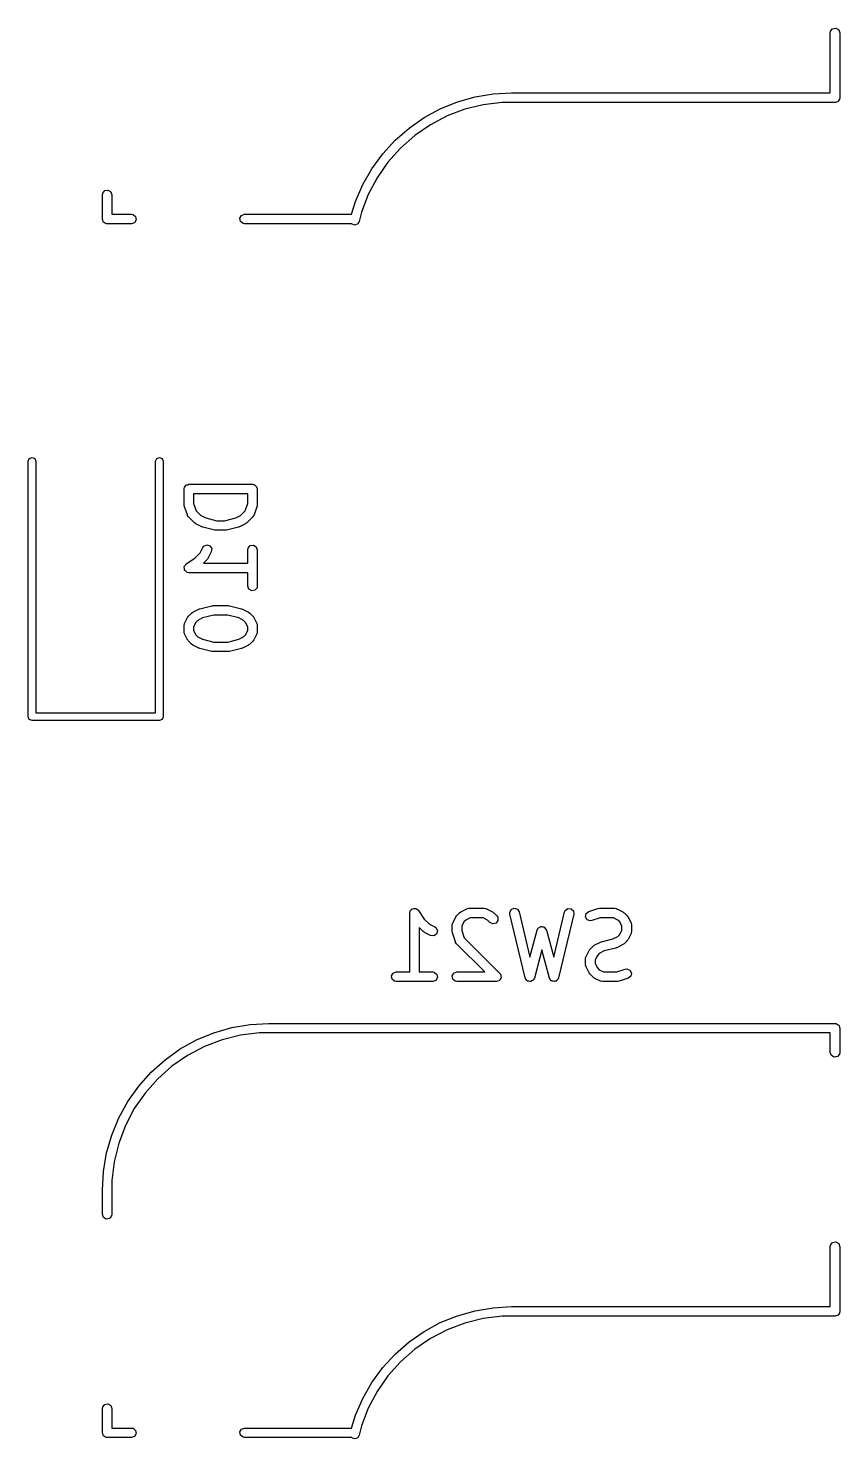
# Model space of a CAD drawing. Extents: x 32 to 254, y -135 to -26.
# Drawn here: x 60.27 to 73.02, y -72.08 to -49.95 of the extents above; entities that cross this region are included whole.
import ezdxf

# ---------------------------------------------------------------- set-up
doc = ezdxf.new("R2010")
doc.units = 0
doc.layers.add('BLACK', color=7, linetype='CONTINUOUS')

msp = doc.modelspace()

# ---------------------------------------------------------------- linework, layer by layer
at = {"layer": 'BLACK', "linetype": 'CONTINUOUS'}
for p, q in [((72.8675, -50.019), (72.872, -49.9933)), ((72.8675, -50.96), (72.8675, -50.019)), ((72.872, -49.9933), (72.905, -49.954)), ((72.905, -49.954), (72.9555, -49.9451)), ((72.9555, -49.9451), (73, -49.9708)), ((73, -49.9708), (73.0175, -50.019)), ((73.0175, -50.019), (73.0175, -51.035)), ((66.7441, -51.2112), (67.0115, -51.1023)), ((67.0115, -51.1023), (67.2894, -51.0236)), ((67.2894, -51.0236), (67.5742, -50.9759)), ((67.7138, -51.11), (67.4185, -51.1457)), ((67.5742, -50.9759), (67.8625, -50.96)), ((67.8625, -51.11), (67.7138, -51.11)), ((67.8625, -50.96), (67.8625, -50.96)), ((67.8625, -50.96), (72.8675, -50.96)), ((72.9425, -51.11), (67.8625, -51.11)), ((67.8625, -51.11), (67.8625, -51.11)), ((72.9608, -51.1033), (72.9425, -51.11)), ((72.98, -51.1), (72.9608, -51.1033)), ((72.9843, -51.0948), (72.98, -51.1)), ((72.9907, -51.0925), (72.9843, -51.0948)), ((73.0005, -51.0756), (72.9907, -51.0925)), ((73.013, -51.0607), (73.0005, -51.0756)), ((73.0147, -51.0509), (73.013, -51.0607)), ((73.0164, -51.048), (73.0147, -51.0509)), ((73.0175, -51.035), (73.0158, -51.0447)), ((73.0158, -51.0447), (73.0164, -51.048)), ((66.2532, -51.5138), (66.4903, -51.349)), ((66.4903, -51.349), (66.7441, -51.2112)), ((66.8514, -51.322), (66.5878, -51.4599)), ((67.1296, -51.2168), (66.8514, -51.322)), ((67.4185, -51.1457), (67.1296, -51.2168)), ((66.0357, -51.7039), (66.2532, -51.5138)), ((66.5878, -51.4599), (66.3427, -51.6285)), ((65.8406, -51.9167), (66.0357, -51.7039)), ((66.3427, -51.6285), (66.1197, -51.8254)), ((65.6701, -52.1497), (65.8406, -51.9167)), ((66.1197, -51.8254), (65.922, -52.0476)), ((65.5263, -52.4002), (65.6701, -52.1497)), ((65.922, -52.0476), (65.7524, -52.292)), ((65.411, -52.6649), (65.5263, -52.4002)), ((65.7524, -52.292), (65.6135, -52.555)), ((61.4375, -52.559), (61.442, -52.5333)), ((61.4375, -52.94), (61.4375, -52.559)), ((61.442, -52.5333), (61.475, -52.494)), ((61.475, -52.494), (61.5255, -52.4851)), ((61.5255, -52.4851), (61.57, -52.5108)), ((61.57, -52.5108), (61.5875, -52.559)), ((61.5875, -52.559), (61.5875, -52.865)), ((65.349, -52.865), (65.411, -52.6649)), ((65.6135, -52.555), (65.5072, -52.8329)), ((61.5875, -52.865), (61.8935, -52.865)), ((61.8935, -52.865), (61.9192, -52.8695)), ((61.9192, -52.8695), (61.9585, -52.9025)), ((61.9585, -52.9025), (61.9674, -52.953)), ((63.5976, -52.927), (63.6233, -52.8825)), ((63.6233, -52.8825), (63.6715, -52.865)), ((63.6715, -52.865), (65.349, -52.865)), ((65.5072, -52.8329), (65.4711, -52.9771)), ((61.4442, -52.9583), (61.4375, -52.94)), ((61.4475, -52.9775), (61.4442, -52.9583)), ((61.4527, -52.9818), (61.4475, -52.9775)), ((61.455, -52.9882), (61.4527, -52.9818)), ((61.4719, -52.998), (61.455, -52.9882)), ((61.4868, -53.0105), (61.4719, -52.998)), ((61.4966, -53.0122), (61.4868, -53.0105)), ((61.4995, -53.0139), (61.4966, -53.0122)), ((61.5028, -53.0133), (61.4995, -53.0139)), ((61.5125, -53.015), (61.5028, -53.0133)), ((61.8935, -53.015), (61.5125, -53.015)), ((61.9417, -52.9975), (61.8935, -53.015)), ((61.9674, -52.953), (61.9417, -52.9975)), ((63.6065, -52.9775), (63.5976, -52.927)), ((63.6458, -53.0105), (63.6065, -52.9775)), ((63.6715, -53.015), (63.6458, -53.0105)), ((65.3522, -53.015), (63.6715, -53.015)), ((65.3586, -53.0225), (65.3522, -53.015)), ((65.4035, -53.0338), (65.3586, -53.0225)), ((65.4465, -53.0164), (65.4035, -53.0338)), ((65.4711, -52.9771), (65.4465, -53.0164)), ((65.4711, -52.9771), (65.4711, -52.9771)), ((60.2725, -56.7425), (60.2901, -56.7001)), ((60.2725, -60.7525), (60.2725, -56.7425)), ((60.2901, -56.7001), (60.3325, -56.6825)), ((60.3325, -56.6825), (60.3749, -56.7001)), ((60.3749, -56.7001), (60.3925, -56.7425)), ((60.3925, -56.7425), (60.3925, -60.6925)), ((62.2725, -56.7425), (62.2901, -56.7001)), ((62.2725, -60.6925), (62.2725, -56.7425)), ((62.2901, -56.7001), (62.3325, -56.6825)), ((62.3325, -56.6825), (62.3749, -56.7001)), ((62.3749, -56.7001), (62.3925, -56.7425)), ((62.3925, -56.7425), (62.3925, -60.7525)), ((62.7533, -57.1184), (62.7576, -57.1133)), ((62.7576, -57.1133), (62.7768, -57.1099)), ((62.7768, -57.1099), (62.7951, -57.1032)), ((62.7951, -57.1032), (63.7951, -57.1032)), ((63.7951, -57.1032), (63.8049, -57.1049)), ((63.8049, -57.1049), (63.8081, -57.1044)), ((63.8081, -57.1044), (63.811, -57.106)), ((63.811, -57.106), (63.8208, -57.1077)), ((63.8208, -57.1077), (63.8357, -57.1203)), ((62.7201, -57.1782), (62.7218, -57.1685)), ((62.7201, -57.4163), (62.7201, -57.1782)), ((62.7213, -57.1652), (62.7229, -57.1623)), ((62.7218, -57.1685), (62.7213, -57.1652)), ((62.7229, -57.1623), (62.7246, -57.1526)), ((62.7246, -57.1526), (62.7372, -57.1376)), ((62.7372, -57.1376), (62.7469, -57.1208)), ((62.7469, -57.1208), (62.7533, -57.1184)), ((63.7201, -57.2532), (62.8701, -57.2532)), ((62.8701, -57.2532), (62.8701, -57.4041)), ((63.7201, -57.4041), (63.7201, -57.2532)), ((63.8357, -57.1203), (63.8526, -57.13)), ((63.8526, -57.13), (63.8549, -57.1364)), ((63.8549, -57.1364), (63.8601, -57.1407)), ((63.8601, -57.1407), (63.8635, -57.1599)), ((63.8635, -57.1599), (63.8701, -57.1782)), ((63.8701, -57.1782), (63.8701, -57.4163)), ((62.7207, -57.4178), (62.7201, -57.4163)), ((62.724, -57.44), (62.7207, -57.4178)), ((62.7716, -57.5829), (62.724, -57.44)), ((62.8701, -57.4041), (62.9083, -57.5187)), ((62.9083, -57.5187), (62.9824, -57.5928)), ((63.6078, -57.5928), (63.6819, -57.5187)), ((63.6819, -57.5187), (63.7201, -57.4041)), ((63.8663, -57.44), (63.8187, -57.5829)), ((63.8701, -57.4163), (63.8662, -57.4384)), ((63.8662, -57.4384), (63.8663, -57.44)), ((62.7744, -57.5864), (62.7716, -57.5829)), ((62.7748, -57.5909), (62.7744, -57.5864)), ((62.7897, -57.6122), (62.7748, -57.5909)), ((62.8849, -57.7074), (62.7897, -57.6122)), ((62.8864, -57.7081), (62.8849, -57.7074)), ((62.9044, -57.7215), (62.8864, -57.7081)), ((62.9997, -57.7691), (62.9044, -57.7215)), ((62.9824, -57.5928), (63.0594, -57.6313)), ((63.0032, -57.7695), (62.9997, -57.7691)), ((63.015, -57.7748), (63.0032, -57.7695)), ((63.2055, -57.8224), (63.015, -57.7748)), ((63.0594, -57.6313), (63.2329, -57.6746)), ((63.2329, -57.6746), (63.3573, -57.6746)), ((63.3573, -57.6746), (63.5308, -57.6313)), ((63.5752, -57.7748), (63.3847, -57.8224)), ((63.5308, -57.6313), (63.6078, -57.5928)), ((63.5782, -57.7728), (63.5752, -57.7748)), ((63.5906, -57.7691), (63.5782, -57.7728)), ((63.6858, -57.7215), (63.5906, -57.7691)), ((63.6869, -57.7203), (63.6858, -57.7215)), ((63.7053, -57.7074), (63.6869, -57.7203)), ((63.8005, -57.6122), (63.7053, -57.7074)), ((63.8024, -57.6081), (63.8005, -57.6122)), ((63.8062, -57.6058), (63.8024, -57.6081)), ((63.8187, -57.5829), (63.8062, -57.6058)), ((63.2089, -57.822), (63.2055, -57.8224)), ((63.2237, -57.8246), (63.2089, -57.822)), ((63.3665, -57.8246), (63.2237, -57.8246)), ((63.3698, -57.8235), (63.3665, -57.8246)), ((63.3847, -57.8224), (63.3698, -57.8235)), ((62.8902, -58.2628), (62.9716, -58.1814)), ((62.9716, -58.1814), (63.0138, -58.0971)), ((63.0138, -58.0971), (63.0293, -58.0761)), ((63.0293, -58.0761), (63.0763, -58.0557)), ((63.0763, -58.0557), (63.1255, -58.0704)), ((63.1479, -58.1641), (63.1003, -58.2594)), ((63.1255, -58.0704), (63.1538, -58.1132)), ((63.1538, -58.1132), (63.1479, -58.1641)), ((63.7201, -58.1306), (63.7246, -58.1049)), ((63.7201, -58.3413), (63.7201, -58.1306)), ((63.7246, -58.1049), (63.7576, -58.0656)), ((63.7576, -58.0656), (63.8081, -58.0567)), ((63.8081, -58.0567), (63.8526, -58.0824)), ((63.8526, -58.0824), (63.8701, -58.1306)), ((63.8701, -58.1306), (63.8701, -58.702)), ((62.7213, -58.4033), (62.7234, -58.3995)), ((62.725, -58.4247), (62.7213, -58.4033)), ((62.7231, -58.3952), (62.736, -58.3777)), ((62.7234, -58.3995), (62.7231, -58.3952)), ((62.7264, -58.4464), (62.725, -58.4247)), ((62.736, -58.3777), (62.7469, -58.3589)), ((62.7469, -58.3589), (62.751, -58.3574)), ((62.751, -58.3574), (62.7535, -58.3539)), ((62.7535, -58.3539), (62.8902, -58.2628)), ((63.0862, -58.2789), (63.0238, -58.3413)), ((63.0238, -58.3413), (63.7201, -58.3413)), ((63.0869, -58.2774), (63.0862, -58.2789)), ((63.1003, -58.2594), (63.0869, -58.2774)), ((62.7294, -58.4496), (62.7264, -58.4464)), ((62.7302, -58.4538), (62.7294, -58.4496)), ((62.7468, -58.4678), (62.7302, -58.4538)), ((62.7619, -58.4835), (62.7468, -58.4678)), ((62.7662, -58.484), (62.7619, -58.4835)), ((62.7695, -58.4868), (62.7662, -58.484)), ((62.7951, -58.4913), (62.7695, -58.4868)), ((63.7201, -58.4913), (62.7951, -58.4913)), ((63.7201, -58.702), (63.7201, -58.4913)), ((63.7377, -58.7502), (63.7201, -58.702)), ((63.7821, -58.7759), (63.7377, -58.7502)), ((63.8326, -58.767), (63.7821, -58.7759)), ((63.8656, -58.7277), (63.8326, -58.767)), ((63.8701, -58.702), (63.8656, -58.7277)), ((62.8568, -59.1111), (62.9521, -59.0635)), ((62.9521, -59.0635), (62.9645, -59.0598)), ((62.9645, -59.0598), (62.9674, -59.0578)), ((62.9674, -59.0578), (63.1579, -59.0102)), ((63.1579, -59.0102), (63.1728, -59.0092)), ((63.1728, -59.0092), (63.1761, -59.008)), ((63.1761, -59.008), (63.4142, -59.008)), ((63.4142, -59.008), (63.4289, -59.0106)), ((63.4289, -59.0106), (63.4324, -59.0102)), ((63.4324, -59.0102), (63.6228, -59.0578)), ((63.6228, -59.0578), (63.6347, -59.0631)), ((63.6347, -59.0631), (63.6382, -59.0635)), ((63.6382, -59.0635), (63.7334, -59.1111)), ((62.7201, -59.3211), (62.7246, -59.2954)), ((62.7201, -59.4163), (62.7201, -59.3211)), ((62.7246, -59.2954), (62.7275, -59.292)), ((62.7275, -59.292), (62.728, -59.2875)), ((62.728, -59.2875), (62.7757, -59.1923)), ((62.7757, -59.1923), (62.789, -59.1743)), ((62.789, -59.1743), (62.7897, -59.1728)), ((62.7897, -59.1728), (62.8373, -59.1252)), ((62.8373, -59.1252), (62.8557, -59.1123)), ((62.8557, -59.1123), (62.8568, -59.1111)), ((62.9044, -59.2703), (62.8701, -59.3388)), ((62.9348, -59.2399), (62.9044, -59.2703)), ((63.0118, -59.2014), (62.9348, -59.2399)), ((63.1853, -59.158), (63.0118, -59.2014)), ((63.4049, -59.158), (63.1853, -59.158)), ((63.5785, -59.2014), (63.4049, -59.158)), ((63.6555, -59.2399), (63.5785, -59.2014)), ((63.6859, -59.2703), (63.6555, -59.2399)), ((63.7201, -59.3388), (63.6859, -59.2703)), ((63.7334, -59.1111), (63.7514, -59.1245)), ((63.7514, -59.1245), (63.7529, -59.1252)), ((63.7529, -59.1252), (63.8005, -59.1728)), ((63.8005, -59.1728), (63.8134, -59.1912)), ((63.8134, -59.1912), (63.8146, -59.1923)), ((63.8146, -59.1923), (63.8622, -59.2875)), ((63.8622, -59.2875), (63.8696, -59.3125)), ((63.8696, -59.3125), (63.8686, -59.3169)), ((63.8686, -59.3169), (63.8701, -59.3211)), ((63.8701, -59.3211), (63.8701, -59.4163)), ((62.7217, -59.4205), (62.7201, -59.4163)), ((62.7206, -59.4249), (62.7217, -59.4205)), ((62.728, -59.4498), (62.7206, -59.4249)), ((62.7757, -59.5451), (62.728, -59.4498)), ((62.7768, -59.5462), (62.7757, -59.5451)), ((62.7897, -59.5646), (62.7768, -59.5462)), ((62.8701, -59.3388), (62.8701, -59.3986)), ((62.8701, -59.3986), (62.9044, -59.4671)), ((62.9044, -59.4671), (62.9348, -59.4975)), ((62.9348, -59.4975), (63.0118, -59.536)), ((63.0118, -59.536), (63.1853, -59.5794)), ((63.4049, -59.5794), (63.5785, -59.536)), ((63.5785, -59.536), (63.6555, -59.4975)), ((63.6555, -59.4975), (63.6859, -59.4671)), ((63.6859, -59.4671), (63.7201, -59.3986)), ((63.7201, -59.3986), (63.7201, -59.3388)), ((63.8146, -59.5451), (63.8012, -59.5631)), ((63.8622, -59.4498), (63.8146, -59.5451)), ((63.8627, -59.4454), (63.8622, -59.4498)), ((63.8656, -59.442), (63.8627, -59.4454)), ((63.8701, -59.4163), (63.8656, -59.442)), ((62.8373, -59.6122), (62.7897, -59.5646)), ((62.8388, -59.6129), (62.8373, -59.6122)), ((62.8568, -59.6262), (62.8388, -59.6129)), ((62.9521, -59.6739), (62.8568, -59.6262)), ((62.9556, -59.6743), (62.9521, -59.6739)), ((62.9674, -59.6795), (62.9556, -59.6743)), ((63.1579, -59.7272), (62.9674, -59.6795)), ((63.1613, -59.7268), (63.1579, -59.7272)), ((63.1761, -59.7294), (63.1613, -59.7268)), ((63.4142, -59.7294), (63.1761, -59.7294)), ((63.1853, -59.5794), (63.4049, -59.5794)), ((63.4174, -59.7282), (63.4142, -59.7294)), ((63.4324, -59.7272), (63.4174, -59.7282)), ((63.6228, -59.6795), (63.4324, -59.7272)), ((63.6258, -59.6776), (63.6228, -59.6795)), ((63.6382, -59.6739), (63.6258, -59.6776)), ((63.7334, -59.6262), (63.6382, -59.6739)), ((63.7345, -59.6251), (63.7334, -59.6262)), ((63.7529, -59.6122), (63.7345, -59.6251)), ((63.8005, -59.5646), (63.7529, -59.6122)), ((63.8012, -59.5631), (63.8005, -59.5646)), ((60.2901, -60.7949), (60.2725, -60.7525)), ((60.3325, -60.8125), (60.2901, -60.7949)), ((62.3325, -60.8125), (60.3325, -60.8125)), ((60.3925, -60.6925), (62.2725, -60.6925)), ((62.3749, -60.7949), (62.3325, -60.8125)), ((62.3925, -60.7525), (62.3749, -60.7949)), ((66.3303, -63.7625), (66.3517, -63.7588)), ((66.3517, -63.7588), (66.3554, -63.7609)), ((67.1623, -63.7655), (67.1873, -63.7581)), ((67.1873, -63.7581), (67.1916, -63.7592)), ((67.1916, -63.7592), (67.1958, -63.7576)), ((67.1958, -63.7576), (67.4339, -63.7576)), ((67.4339, -63.7576), (67.4596, -63.7621)), ((67.8586, -63.7781), (67.9057, -63.7577)), ((67.9057, -63.7577), (67.9548, -63.7724)), ((69.2197, -63.7615), (69.2419, -63.7582)), ((69.2419, -63.7582), (69.2435, -63.7576)), ((69.2435, -63.7576), (69.4815, -63.7576)), ((69.4815, -63.7576), (69.5072, -63.7621)), ((66.2637, -63.8326), (66.2682, -63.807)), ((66.2637, -64.7576), (66.2637, -63.8326)), ((66.2682, -63.807), (66.271, -63.8037)), ((66.271, -63.8037), (66.2715, -63.7994)), ((66.2715, -63.7994), (66.2872, -63.7843)), ((66.2872, -63.7843), (66.3012, -63.7677)), ((66.3012, -63.7677), (66.3054, -63.7669)), ((66.3054, -63.7669), (66.3086, -63.7639)), ((66.3086, -63.7639), (66.3303, -63.7625)), ((66.3554, -63.7609), (66.3598, -63.7606)), ((66.3598, -63.7606), (66.3773, -63.7735)), ((66.3773, -63.7735), (66.3961, -63.7844)), ((66.3961, -63.7844), (66.3976, -63.7885)), ((66.3976, -63.7885), (66.4011, -63.791)), ((66.4011, -63.791), (66.4922, -63.9277)), ((66.4922, -63.9277), (66.5736, -64.0091)), ((66.9383, -63.9896), (66.9859, -63.8943)), ((66.9859, -63.8943), (66.9993, -63.8763)), ((66.9993, -63.8763), (66.9999, -63.8748)), ((66.9999, -63.8748), (67.0476, -63.8272)), ((67.0476, -63.8272), (67.0659, -63.8143)), ((67.0659, -63.8143), (67.0671, -63.8132)), ((67.0671, -63.8132), (67.1623, -63.7655)), ((67.1146, -63.9723), (67.0804, -64.0408)), ((67.145, -63.9419), (67.1146, -63.9723)), ((67.2135, -63.9076), (67.145, -63.9419)), ((67.4162, -63.9076), (67.2135, -63.9076)), ((67.4847, -63.9419), (67.4162, -63.9076)), ((67.4596, -63.7621), (67.463, -63.765)), ((67.463, -63.765), (67.4675, -63.7655)), ((67.4675, -63.7655), (67.5627, -63.8132)), ((67.5238, -63.9809), (67.4847, -63.9419)), ((67.5627, -63.8132), (67.5807, -63.8265)), ((67.5807, -63.8265), (67.5822, -63.8272)), ((67.5822, -63.8272), (67.6298, -63.8748)), ((67.6492, -63.9473), (67.6198, -63.9893)), ((67.6298, -63.8748), (67.6448, -63.8962)), ((67.6448, -63.8962), (67.6492, -63.9473)), ((67.8356, -63.824), (67.8586, -63.7781)), ((67.8372, -63.85), (67.8356, -63.824)), ((68.0753, -64.85), (67.8372, -63.85)), ((67.9548, -63.7724), (67.9831, -63.8152)), ((67.9831, -63.8152), (68.1523, -64.5261)), ((68.525, -64.5261), (68.6943, -63.8152)), ((68.8402, -63.85), (68.6021, -64.85)), ((68.6943, -63.8152), (68.7046, -63.7913)), ((68.7046, -63.7913), (68.7458, -63.7607)), ((68.7458, -63.7607), (68.797, -63.7638)), ((68.797, -63.7638), (68.8343, -63.799)), ((68.8343, -63.799), (68.8402, -63.85)), ((69.0264, -63.8912), (69.0367, -63.841)), ((69.0508, -63.9364), (69.0264, -63.8912)), ((69.0367, -63.841), (69.0769, -63.8091)), ((69.0985, -63.9552), (69.0508, -63.9364)), ((69.0769, -63.8091), (69.2197, -63.7615)), ((69.1243, -63.9514), (69.0985, -63.9552)), ((69.2556, -63.9076), (69.1243, -63.9514)), ((69.4638, -63.9076), (69.2556, -63.9076)), ((69.5324, -63.9419), (69.4638, -63.9076)), ((69.5072, -63.7621), (69.5106, -63.765)), ((69.5106, -63.765), (69.5151, -63.7655)), ((69.5151, -63.7655), (69.6103, -63.8132)), ((69.5628, -63.9723), (69.5324, -63.9419)), ((69.597, -64.0408), (69.5628, -63.9723)), ((69.6103, -63.8132), (69.6283, -63.8265)), ((69.6283, -63.8265), (69.6298, -63.8272)), ((69.6298, -63.8272), (69.6774, -63.8748)), ((69.6774, -63.8748), (69.6903, -63.8932)), ((69.6903, -63.8932), (69.6915, -63.8943)), ((69.6915, -63.8943), (69.7391, -63.9896)), ((66.4761, -64.1237), (66.4137, -64.0613)), ((66.4137, -64.0613), (66.4137, -64.7576)), ((66.4776, -64.1244), (66.4761, -64.1237)), ((66.4956, -64.1378), (66.4776, -64.1244)), ((66.5909, -64.1854), (66.4956, -64.1378)), ((66.5736, -64.0091), (66.6579, -64.0513)), ((66.6418, -64.1913), (66.5909, -64.1854)), ((66.6846, -64.163), (66.6418, -64.1913)), ((66.6579, -64.0513), (66.6789, -64.0668)), ((66.6789, -64.0668), (66.6993, -64.1138)), ((66.6993, -64.1138), (66.6846, -64.163)), ((66.9304, -64.0231), (66.9349, -63.9974)), ((66.9304, -64.1183), (66.9304, -64.0231)), ((66.9309, -64.1199), (66.9304, -64.1183)), ((66.9342, -64.142), (66.9309, -64.1199)), ((66.9818, -64.2849), (66.9342, -64.142)), ((66.9349, -63.9974), (66.9378, -63.994)), ((66.9378, -63.994), (66.9383, -63.9896)), ((67.0804, -64.0408), (67.0804, -64.1062)), ((67.0804, -64.1062), (67.1185, -64.2207)), ((67.5702, -64.0026), (67.5238, -63.9809)), ((67.6198, -63.9893), (67.5702, -64.0026)), ((68.1523, -64.5261), (68.2662, -64.099)), ((68.2662, -64.099), (68.2772, -64.0754)), ((68.2772, -64.0754), (68.2828, -64.0714)), ((68.2828, -64.0714), (68.2857, -64.0652)), ((68.2857, -64.0652), (68.3033, -64.0571)), ((68.3033, -64.0571), (68.3192, -64.0459)), ((68.3192, -64.0459), (68.326, -64.0465)), ((68.326, -64.0465), (68.3322, -64.0436)), ((68.3322, -64.0436), (68.351, -64.0487)), ((68.351, -64.0487), (68.3703, -64.0503)), ((68.3703, -64.0503), (68.3752, -64.0552)), ((68.3752, -64.0552), (68.3818, -64.0569)), ((68.3818, -64.0569), (68.3929, -64.0728)), ((68.3929, -64.0728), (68.4066, -64.0866)), ((68.4066, -64.0866), (68.4072, -64.0934)), ((68.4072, -64.0934), (68.4112, -64.099)), ((68.4112, -64.099), (68.525, -64.5261)), ((69.4554, -64.238), (69.5324, -64.1996)), ((69.5324, -64.1996), (69.5628, -64.1691)), ((69.5628, -64.1691), (69.597, -64.1006)), ((69.597, -64.1006), (69.597, -64.0408)), ((69.7391, -64.1519), (69.6915, -64.2471)), ((69.7391, -63.9896), (69.7465, -64.0145)), ((69.7396, -64.1474), (69.7391, -64.1519)), ((69.7425, -64.144), (69.7396, -64.1474)), ((69.747, -64.1183), (69.7425, -64.144)), ((69.7465, -64.0145), (69.7455, -64.0189)), ((69.7455, -64.0189), (69.747, -64.0231)), ((69.747, -64.0231), (69.747, -64.1183)), ((66.9846, -64.2884), (66.9818, -64.2849)), ((66.985, -64.2929), (66.9846, -64.2884)), ((66.9999, -64.3142), (66.985, -64.2929)), ((67.4433, -64.7576), (66.9999, -64.3142)), ((67.1185, -64.2207), (67.6774, -64.7796)), ((68.3387, -64.4094), (68.2207, -64.8519)), ((68.4567, -64.8519), (68.3387, -64.4094)), ((69.0335, -64.5134), (69.0811, -64.4181)), ((69.0811, -64.4181), (69.0945, -64.4001)), ((69.0945, -64.4001), (69.0952, -64.3986)), ((69.0952, -64.3986), (69.1428, -64.351)), ((69.1428, -64.351), (69.1612, -64.3382)), ((69.1612, -64.3382), (69.1623, -64.337)), ((69.1623, -64.337), (69.2575, -64.2893)), ((69.2575, -64.2893), (69.2699, -64.2857)), ((69.2699, -64.2857), (69.2729, -64.2837)), ((69.2729, -64.2837), (69.4554, -64.238)), ((69.4997, -64.3816), (69.3172, -64.4272)), ((69.5027, -64.3796), (69.4997, -64.3816)), ((69.5151, -64.3759), (69.5027, -64.3796)), ((69.6103, -64.3283), (69.5151, -64.3759)), ((69.6115, -64.3271), (69.6103, -64.3283)), ((69.6298, -64.3142), (69.6115, -64.3271)), ((69.6774, -64.2666), (69.6298, -64.3142)), ((69.6781, -64.2651), (69.6774, -64.2666)), ((69.6915, -64.2471), (69.6781, -64.2651)), ((69.0256, -64.5469), (69.0301, -64.5213)), ((69.0256, -64.6421), (69.0256, -64.5469)), ((69.0271, -64.6464), (69.0256, -64.6421)), ((69.0301, -64.5213), (69.033, -64.5178)), ((69.033, -64.5178), (69.0335, -64.5134)), ((69.2099, -64.4961), (69.1756, -64.5646)), ((69.1756, -64.5646), (69.1756, -64.6244)), ((69.1756, -64.6244), (69.2099, -64.693)), ((69.2403, -64.4657), (69.2099, -64.4961)), ((69.3172, -64.4272), (69.2403, -64.4657)), ((65.9791, -64.8196), (66.0048, -64.7752)), ((65.988, -64.8701), (65.9791, -64.8196)), ((66.0048, -64.7752), (66.053, -64.7576)), ((66.053, -64.7576), (66.2637, -64.7576)), ((66.4137, -64.7576), (66.6244, -64.7576)), ((66.6244, -64.7576), (66.6501, -64.7621)), ((66.6501, -64.7621), (66.6894, -64.7951)), ((66.6983, -64.8456), (66.6726, -64.8901)), ((66.6894, -64.7951), (66.6983, -64.8456)), ((66.9315, -64.8196), (66.9571, -64.7752)), ((66.9404, -64.8701), (66.9315, -64.8196)), ((66.9571, -64.7752), (67.0054, -64.7576)), ((67.0054, -64.7576), (67.4433, -64.7576)), ((67.6774, -64.7796), (67.6868, -64.793)), ((67.6968, -64.852), (67.6839, -64.8705)), ((67.6868, -64.793), (67.6894, -64.7951)), ((67.6894, -64.7951), (67.6897, -64.7971)), ((67.6897, -64.7971), (67.6924, -64.8009)), ((67.6924, -64.8009), (67.6943, -64.8234)), ((67.6943, -64.8234), (67.6983, -64.8456)), ((67.6983, -64.8456), (67.6966, -64.8486)), ((67.6966, -64.8486), (67.6968, -64.852)), ((68.0796, -64.8566), (68.0753, -64.85)), ((68.0803, -64.8644), (68.0796, -64.8566)), ((68.0933, -64.8774), (68.0803, -64.8644)), ((68.2207, -64.8519), (68.2097, -64.8756)), ((68.4612, -64.8584), (68.4567, -64.8519)), ((68.4621, -64.8662), (68.4612, -64.8584)), ((68.4755, -64.8789), (68.4621, -64.8662)), ((68.6021, -64.85), (68.5918, -64.8739)), ((69.0261, -64.6507), (69.0271, -64.6464)), ((69.0335, -64.6757), (69.0261, -64.6507)), ((69.0811, -64.7709), (69.0335, -64.6757)), ((69.0823, -64.772), (69.0811, -64.7709)), ((69.0952, -64.7904), (69.0823, -64.772)), ((69.1428, -64.838), (69.0952, -64.7904)), ((69.1443, -64.8387), (69.1428, -64.838)), ((69.1623, -64.8521), (69.1443, -64.8387)), ((69.2575, -64.8997), (69.1623, -64.8521)), ((69.2099, -64.693), (69.2403, -64.7234)), ((69.2403, -64.7234), (69.3088, -64.7576)), ((69.3088, -64.7576), (69.517, -64.7576)), ((69.517, -64.7576), (69.6483, -64.7138)), ((69.6957, -64.8562), (69.5529, -64.9038)), ((69.6483, -64.7138), (69.6741, -64.71)), ((69.6741, -64.71), (69.7218, -64.7289)), ((69.7359, -64.8243), (69.6957, -64.8562)), ((69.7218, -64.7289), (69.7462, -64.774)), ((69.7462, -64.774), (69.7359, -64.8243)), ((66.0273, -64.9031), (65.988, -64.8701)), ((66.053, -64.9076), (66.0273, -64.9031)), ((66.6244, -64.9076), (66.053, -64.9076)), ((66.6726, -64.8901), (66.6244, -64.9076)), ((66.9797, -64.9031), (66.9404, -64.8701)), ((67.0054, -64.9076), (66.9797, -64.9031)), ((67.6244, -64.9076), (67.0054, -64.9076)), ((67.6456, -64.8999), (67.6244, -64.9076)), ((67.6674, -64.8941), (67.6456, -64.8999)), ((67.6694, -64.8912), (67.6674, -64.8941)), ((67.6726, -64.8901), (67.6694, -64.8912)), ((67.6839, -64.8705), (67.6726, -64.8901)), ((68.1035, -64.8928), (68.0933, -64.8774)), ((68.111, -64.8951), (68.1035, -64.8928)), ((68.1166, -64.9006), (68.111, -64.8951)), ((68.135, -64.9022), (68.1166, -64.9006)), ((68.1527, -64.9075), (68.135, -64.9022)), ((68.1599, -64.9044), (68.1527, -64.9075)), ((68.1677, -64.905), (68.1599, -64.9044)), ((68.1828, -64.8944), (68.1677, -64.905)), ((68.1997, -64.8871), (68.1828, -64.8944)), ((68.2033, -64.8801), (68.1997, -64.8871)), ((68.2097, -64.8756), (68.2033, -64.8801)), ((68.4861, -64.894), (68.4755, -64.8789)), ((68.4937, -64.896), (68.4861, -64.894)), ((68.4994, -64.9015), (68.4937, -64.896)), ((68.5178, -64.9025), (68.4994, -64.9015)), ((68.5356, -64.9073), (68.5178, -64.9025)), ((68.5427, -64.904), (68.5356, -64.9073)), ((68.5506, -64.9045), (68.5427, -64.904)), ((68.5654, -64.8935), (68.5506, -64.9045)), ((68.5821, -64.8857), (68.5654, -64.8935)), ((68.5855, -64.8786), (68.5821, -64.8857)), ((68.5918, -64.8739), (68.5855, -64.8786)), ((69.262, -64.9002), (69.2575, -64.8997)), ((69.2654, -64.9031), (69.262, -64.9002)), ((69.2911, -64.9076), (69.2654, -64.9031)), ((69.5292, -64.9076), (69.2911, -64.9076)), ((69.5307, -64.9071), (69.5292, -64.9076)), ((69.5529, -64.9038), (69.5307, -64.9071)), ((62.9179, -65.824), (63.1888, -65.7117)), ((63.1888, -65.7117), (63.4706, -65.6306)), ((63.6074, -65.7509), (63.3178, -65.8223)), ((63.4706, -65.6306), (63.7597, -65.5814)), ((63.9034, -65.715), (63.6074, -65.7509)), ((63.7597, -65.5814), (64.0525, -65.565)), ((64.0525, -65.715), (63.9034, -65.715)), ((64.0525, -65.565), (72.9425, -65.565)), ((72.8675, -65.715), (64.0525, -65.715)), ((72.8675, -66.021), (72.8675, -65.715)), ((72.9425, -65.565), (72.9522, -65.5667)), ((72.9522, -65.5667), (72.9555, -65.5661)), ((72.9555, -65.5661), (72.9584, -65.5678)), ((72.9584, -65.5678), (72.9682, -65.5695)), ((72.9682, -65.5695), (72.9831, -65.582)), ((72.9831, -65.582), (73, -65.5918)), ((73, -65.5918), (73.0023, -65.5981)), ((73.0023, -65.5981), (73.0075, -65.6025)), ((73.0075, -65.6025), (73.0108, -65.6217)), ((73.0108, -65.6217), (73.0175, -65.64)), ((73.0175, -65.64), (73.0175, -66.021)), ((62.4221, -66.1355), (62.6612, -65.9658)), ((62.6612, -65.9658), (62.9179, -65.824)), ((63.039, -65.9281), (62.7749, -66.0666)), ((63.3178, -65.8223), (63.039, -65.9281)), ((62.2034, -66.3309), (62.4221, -66.1355)), ((62.7749, -66.0666), (62.5295, -66.236)), ((72.885, -66.0692), (72.8675, -66.021)), ((72.9295, -66.0949), (72.885, -66.0692)), ((72.98, -66.086), (72.9295, -66.0949)), ((73.013, -66.0467), (72.98, -66.086)), ((73.0175, -66.021), (73.013, -66.0467)), ((62.008, -66.5496), (62.2034, -66.3309)), ((62.5295, -66.236), (62.3063, -66.4338)), ((61.8383, -66.7887), (62.008, -66.5496)), ((62.3063, -66.4338), (62.1085, -66.657)), ((61.6965, -67.0454), (61.8383, -66.7887)), ((62.1085, -66.657), (61.9391, -66.9024)), ((61.5842, -67.3163), (61.6965, -67.0454)), ((61.9391, -66.9024), (61.8006, -67.1665)), ((61.8006, -67.1665), (61.6948, -67.4453)), ((61.5031, -67.5981), (61.5842, -67.3163)), ((61.6948, -67.4453), (61.6234, -67.7349)), ((61.4539, -67.8872), (61.5031, -67.5981)), ((61.6234, -67.7349), (61.5875, -68.0309)), ((61.4375, -68.18), (61.4539, -67.8872)), ((61.4375, -68.561), (61.4375, -68.18)), ((61.4375, -68.18), (61.4375, -68.18)), ((61.5875, -68.0309), (61.5875, -68.18)), ((61.5875, -68.18), (61.5875, -68.561)), ((61.455, -68.6092), (61.4375, -68.561)), ((61.4995, -68.6349), (61.455, -68.6092)), ((61.55, -68.626), (61.4995, -68.6349)), ((61.583, -68.5867), (61.55, -68.626)), ((61.5875, -68.561), (61.583, -68.5867)), ((72.8675, -69.069), (72.872, -69.0433)), ((72.8675, -70.01), (72.8675, -69.069)), ((72.872, -69.0433), (72.905, -69.004)), ((72.905, -69.004), (72.9555, -68.9951)), ((72.9555, -68.9951), (73, -69.0208)), ((73, -69.0208), (73.0175, -69.069)), ((73.0175, -69.069), (73.0175, -70.085)), ((66.7441, -70.2612), (67.0115, -70.1523)), ((67.0115, -70.1523), (67.2894, -70.0736)), ((67.2894, -70.0736), (67.5742, -70.0259)), ((67.7138, -70.16), (67.4185, -70.1957)), ((67.5742, -70.0259), (67.8625, -70.01)), ((67.8625, -70.16), (67.7138, -70.16)), ((67.8625, -70.01), (67.8625, -70.01)), ((67.8625, -70.01), (72.8675, -70.01)), ((72.9425, -70.16), (67.8625, -70.16)), ((67.8625, -70.16), (67.8625, -70.16)), ((72.9608, -70.1533), (72.9425, -70.16)), ((72.98, -70.15), (72.9608, -70.1533)), ((72.9843, -70.1448), (72.98, -70.15)), ((72.9907, -70.1425), (72.9843, -70.1448)), ((73.0005, -70.1256), (72.9907, -70.1425)), ((73.013, -70.1107), (73.0005, -70.1256)), ((73.0147, -70.1009), (73.013, -70.1107)), ((73.0164, -70.098), (73.0147, -70.1009)), ((73.0175, -70.085), (73.0158, -70.0947)), ((73.0158, -70.0947), (73.0164, -70.098)), ((66.2532, -70.5638), (66.4903, -70.399)), ((66.4903, -70.399), (66.7441, -70.2612)), ((66.8514, -70.372), (66.5878, -70.5099)), ((67.1296, -70.2668), (66.8514, -70.372)), ((67.4185, -70.1957), (67.1296, -70.2668)), ((66.0357, -70.7539), (66.2532, -70.5638)), ((66.5878, -70.5099), (66.3427, -70.6785)), ((65.8406, -70.9667), (66.0357, -70.7539)), ((66.3427, -70.6785), (66.1197, -70.8754)), ((65.6701, -71.1997), (65.8406, -70.9667)), ((66.1197, -70.8754), (65.922, -71.0976)), ((65.5263, -71.4502), (65.6701, -71.1997)), ((65.922, -71.0976), (65.7524, -71.342)), ((65.411, -71.7149), (65.5263, -71.4502)), ((65.7524, -71.342), (65.6135, -71.605)), ((61.4375, -71.609), (61.442, -71.5833)), ((61.4375, -71.99), (61.4375, -71.609)), ((61.442, -71.5833), (61.475, -71.544)), ((61.475, -71.544), (61.5255, -71.5351)), ((61.5255, -71.5351), (61.57, -71.5608)), ((61.57, -71.5608), (61.5875, -71.609)), ((61.5875, -71.609), (61.5875, -71.915)), ((65.349, -71.915), (65.411, -71.7149)), ((65.6135, -71.605), (65.5072, -71.8829)), ((61.5875, -71.915), (61.8935, -71.915)), ((61.8935, -71.915), (61.9192, -71.9195)), ((61.9192, -71.9195), (61.9585, -71.9525)), ((63.5976, -71.977), (63.6233, -71.9325)), ((63.6233, -71.9325), (63.6715, -71.915)), ((63.6715, -71.915), (65.349, -71.915)), ((65.5072, -71.8829), (65.4711, -72.0271)), ((61.4442, -72.0083), (61.4375, -71.99)), ((61.4475, -72.0275), (61.4442, -72.0083)), ((61.4527, -72.0318), (61.4475, -72.0275)), ((61.455, -72.0382), (61.4527, -72.0318)), ((61.4719, -72.048), (61.455, -72.0382)), ((61.4868, -72.0605), (61.4719, -72.048)), ((61.4966, -72.0622), (61.4868, -72.0605)), ((61.4995, -72.0639), (61.4966, -72.0622)), ((61.5028, -72.0633), (61.4995, -72.0639)), ((61.5125, -72.065), (61.5028, -72.0633)), ((61.8935, -72.065), (61.5125, -72.065)), ((61.9417, -72.0475), (61.8935, -72.065)), ((61.9674, -72.003), (61.9417, -72.0475)), ((61.9585, -71.9525), (61.9674, -72.003)), ((63.6065, -72.0275), (63.5976, -71.977)), ((63.6458, -72.0605), (63.6065, -72.0275)), ((63.6715, -72.065), (63.6458, -72.0605)), ((65.3522, -72.065), (63.6715, -72.065)), ((65.3586, -72.0725), (65.3522, -72.065)), ((65.4035, -72.0838), (65.3586, -72.0725)), ((65.4465, -72.0664), (65.4035, -72.0838)), ((65.4711, -72.0271), (65.4465, -72.0664)), ((65.4711, -72.0271), (65.4711, -72.0271))]:
    msp.add_line(p, q, dxfattribs=at)

doc.saveas('drawing.dxf')
